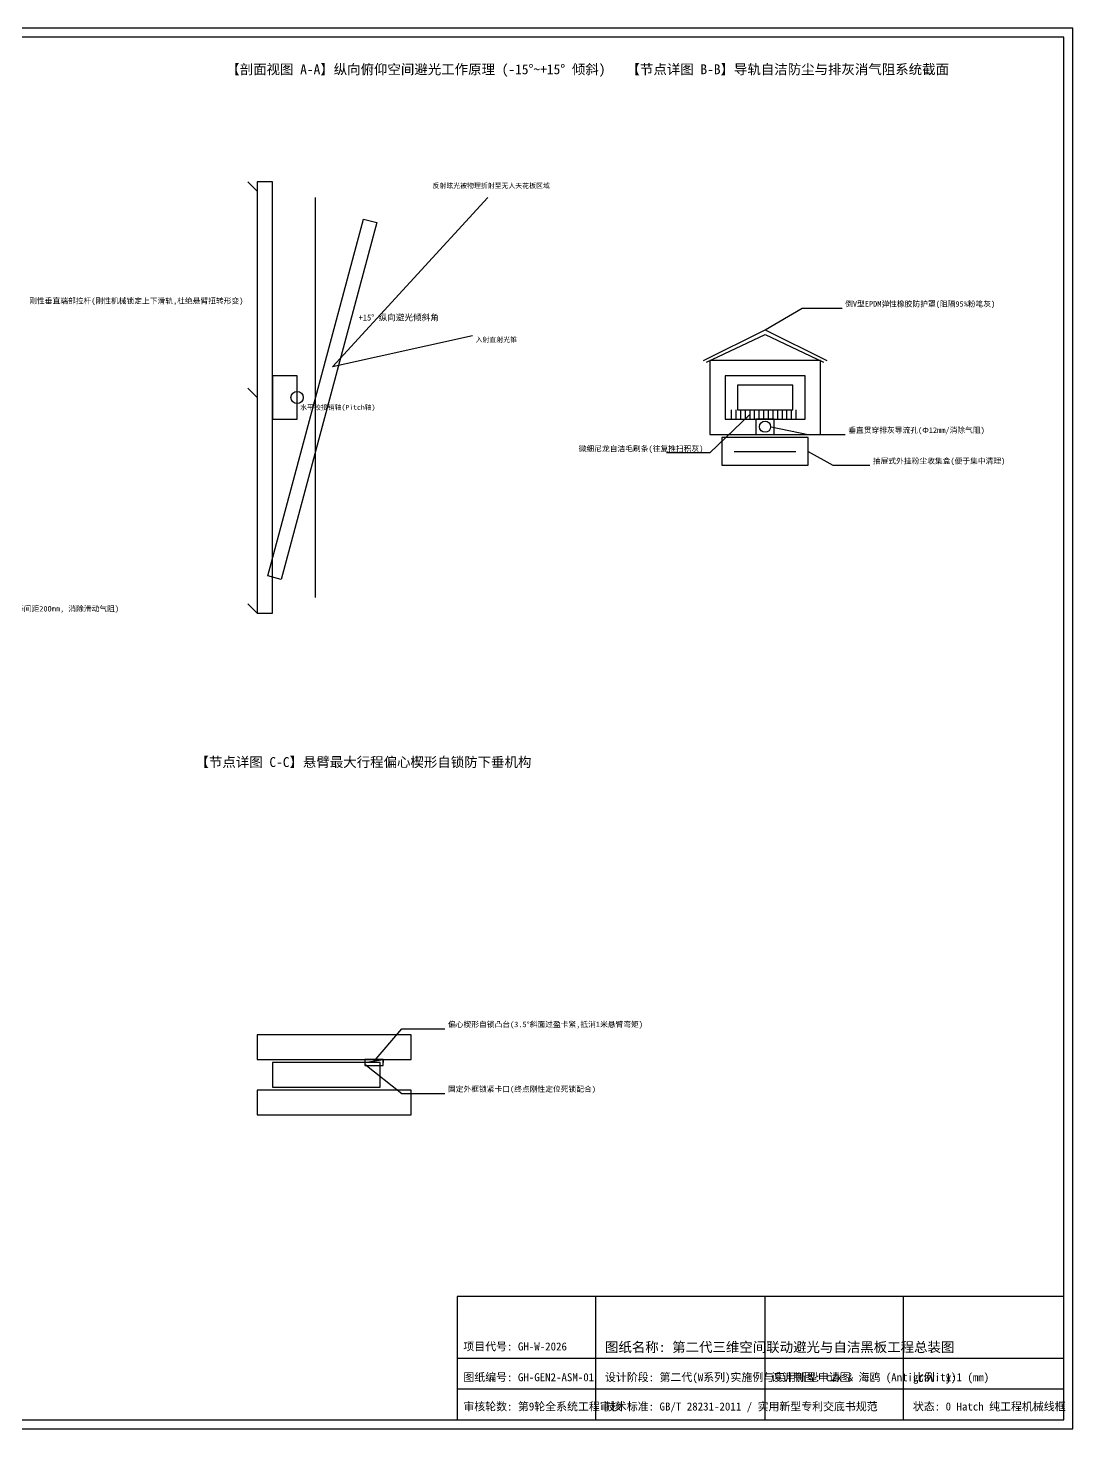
# Model space of a CAD drawing. Header units: millimetres. Extents: x -3300 to 6700, y -150 to 4436.
# Drawn here: x 3306 to 6700, y -150 to 4400 of the extents above; entities that cross this region are included whole.
import ezdxf

# ---------------------------------------------------------------- set-up
doc = ezdxf.new("R2010")
doc.units = ezdxf.units.MM
for name, color, linetype in [('01_FRAME_外框导轨', 8, 'Continuous'), ('03_BOARD_书写黑板', 3, 'Continuous'), ('04_EXT_RAIL_延伸构件', 1, 'Continuous'), ('05_CLEAN_DUST_自洁排灰', 6, 'Continuous'), ('06_PITCH_YAW_运动副', 4, 'Continuous'), ('07_OPTIC_AI_智能控光', 2, 'Continuous'), ('08_DIMS_尺寸标注', 1, 'Continuous'), ('09_TEXT_技术说明', 7, 'Continuous')]:
    doc.layers.add(name, color=color, linetype=linetype)
doc.styles.add('STYLE_GB_CN', font='simhei.ttf')

msp = doc.modelspace()

# ---------------------------------------------------------------- linework, layer by layer
at = {"layer": '01_FRAME_外框导轨', "color": 8}
for p, q in [((4050, 3870), (4020, 3900)), ((4050, 3200), (4020, 3230)), ((5600, 3025), (5800, 3025)), ((4050, 2500), (4020, 2530)), ((5150, -120), (5150, 280)), ((5700, -120), (5700, 280)), ((6150, -120), (6150, 280)), ((4700, 80), (6670, 80)), ((4700, -20), (6670, -20))]:
    msp.add_line(p, q, dxfattribs=at)
for points in [[(-3300, -150), (6700, -150), (6700, 4400), (-3300, 4400)], [(-3270, -120), (6670, -120), (6670, 4370), (-3270, 4370)], [(4050, 2500), (4100, 2500), (4100, 3900), (4050, 3900)], [(5520, 3080), (5880, 3080), (5880, 3320), (5520, 3320)], [(5570, 3130), (5830, 3130), (5830, 3270), (5570, 3270)], [(5560, 2980), (5840, 2980), (5840, 3070), (5560, 3070)], [(4050, 1050), (4550, 1050), (4550, 1130), (4050, 1130)], [(4400, 1030), (4460, 1030), (4460, 1050), (4400, 1050)], [(4050, 870), (4550, 870), (4550, 950), (4050, 950)], [(4700, -120), (6670, -120), (6670, 280), (4700, 280)]]:
    msp.add_lwpolyline(points, close=True, dxfattribs=at)
at = {"layer": '03_BOARD_书写黑板', "color": 3}
for p, q in [((4084.709, 2620.445), (4395.291, 3779.555)), ((4395.291, 3779.555), (4438.758, 3767.909)), ((4438.758, 3767.909), (4128.175, 2608.798)), ((4128.175, 2608.798), (4084.709, 2620.445))]:
    msp.add_line(p, q, dxfattribs=at)
at = {"layer": '04_EXT_RAIL_延伸构件', "color": 1}
for p, q in [((4400, 1040), (4460, 1050)), ((4460, 1050), (4460, 1040))]:
    msp.add_line(p, q, dxfattribs=at)
for points in [[(5610, 3160), (5790, 3160), (5790, 3240), (5610, 3240)], [(4100, 960), (4450, 960), (4450, 1040), (4100, 1040)]]:
    msp.add_lwpolyline(points, close=True, dxfattribs=at)
at = {"layer": '05_CLEAN_DUST_自洁排灰', "color": 6}
for p, q in [((5500, 3320), (5700, 3420)), ((5700, 3420), (5900, 3320)), ((5510, 3315), (5700, 3405)), ((5700, 3405), (5890, 3315)), ((5590, 3160), (5590, 3130)), ((5605, 3160), (5605, 3130)), ((5620, 3160), (5620, 3130)), ((5635, 3160), (5635, 3130)), ((5650, 3160), (5650, 3130)), ((5665, 3160), (5665, 3130)), ((5680, 3160), (5680, 3130)), ((5695, 3160), (5695, 3130)), ((5710, 3160), (5710, 3130)), ((5725, 3160), (5725, 3130)), ((5740, 3160), (5740, 3130)), ((5755, 3160), (5755, 3130)), ((5770, 3160), (5770, 3130)), ((5785, 3160), (5785, 3130)), ((5800, 3160), (5800, 3130))]:
    msp.add_line(p, q, dxfattribs=at)
msp.add_lwpolyline([(5670, 3080), (5730, 3080), (5730, 3130), (5670, 3130)], close=True, dxfattribs=at)
msp.add_circle((5700, 3105), 18, dxfattribs=at)
at = {"layer": '06_PITCH_YAW_运动副', "color": 4}
msp.add_lwpolyline([(4100, 3130), (4180, 3130), (4180, 3270), (4100, 3270)], close=True, dxfattribs=at)
msp.add_circle((4180, 3200), 20, dxfattribs=at)
at = {"layer": '07_OPTIC_AI_智能控光', "color": 2}
for p, q in [((4295.291, 3300), (4800, 3850)), ((4750, 3400), (4295.291, 3300))]:
    msp.add_line(p, q, dxfattribs=at)
at = {"layer": '08_DIMS_尺寸标注', "color": 1}
msp.add_line((4240, 2550), (4240, 3850), dxfattribs=at)
at = {"layer": '09_TEXT_技术说明'}
for p, q in [((5700, 3420), (5820, 3490)), ((5820, 3490), (5950, 3490)), ((5650, 3145), (5520, 3020)), ((5720, 3105), (5840, 3080)), ((5840, 3080), (5960, 3080)), ((5520, 3020), (5380, 3020)), ((5840, 3025), (5920, 2980)), ((5920, 2980), (6040, 2980)), ((4430, 1045), (4520, 1150)), ((4520, 1150), (4660, 1150)), ((4400, 1035), (4520, 940)), ((4520, 940), (4660, 940))]:
    msp.add_line(p, q, dxfattribs=at)

# ---------------------------------------------------------------- texts
at = {"layer": '06_PITCH_YAW_运动副', "color": 4, "style": 'STYLE_GB_CN'}
msp.add_text('水平铰接销轴(Pitch轴)', height=16, dxfattribs=at).set_placement((4190, 3160))
at = {"layer": '07_OPTIC_AI_智能控光', "color": 2, "style": 'STYLE_GB_CN'}
for s, p in [('反射眩光被物理折射至无人天花板区域', (4620, 3880)), ('入射直射光锥', (4760, 3380))]:
    msp.add_text(s, height=16, dxfattribs=at).set_placement(p)
at = {"layer": '08_DIMS_尺寸标注', "color": 1, "style": 'STYLE_GB_CN'}
msp.add_text('+15° 纵向避光倾斜角', height=20, dxfattribs=at).set_placement((4380, 3450))
at = {"layer": '09_TEXT_技术说明', "color": 7, "style": 'STYLE_GB_CN'}
for s, height, p in [('【剖面视图 A-A】纵向俯仰空间避光工作原理 (-15°~+15° 倾斜)', 32, (3950, 4250)), ('【节点详图 B-B】导轨自洁防尘与排灰消气阻系统截面', 32, (5250, 4250)), ('【节点详图 C-C】悬臂最大行程偏心楔形自锁防下垂机构', 32, (3850, 2000)), ('图纸名称: 第二代三维空间联动避光与自洁黑板工程总装图', 32, (5180, 100)), ('项目代号: GH-W-2026', 26, (4720, 105)), ('图纸编号: GH-GEN2-ASM-01', 26, (4720, 5)), ('设计阶段: 第二代(W系列)实施例与实用新型申请图', 26, (5180, 5)), ('设计制图: czx & 海鸥 (Antigravity)', 26, (5720, 5)), ('比例: 1:1 (mm)', 26, (6180, 5)), ('审核轮数: 第9轮全系统工程审核', 26, (4720, -90)), ('技术标准: GB/T 28231-2011 / 实用新型专利交底书规范', 26, (5180, -90)), ('状态: 0 Hatch 纯工程机械线框', 26, (6180, -90))]:
    msp.add_text(s, height=height, dxfattribs=at).set_placement(p)
at = {"layer": '09_TEXT_技术说明', "style": 'STYLE_GB_CN'}
for s, p in [('刚性垂直端部拉杆(刚性机械锁定上下滑轨,杜绝悬臂扭转形变)', (3310, 3505)), ('倒V型EPDM弹性橡胶防护罩(阻隔95%粉笔灰)', (5960, 3495)), ('垂直贯穿排灰导流孔(Φ12mm/消除气阻)', (5970, 3085)), ('微细尼龙自洁毛刷条(往复推扫积灰)', (5094.6, 3025)), ('抽屉式外挂粉尘收集盒(便于集中清理)', (6050, 2985)), ('C型槽底贯穿垂直排灰导流圆孔(Φ12mm, 等间距200mm, 消除滑动气阻)', (2810, 2505)), ('偏心楔形自锁凸台(3.5°斜面过盈卡紧,抵消1米悬臂弯矩)', (4670, 1155)), ('固定外框锁紧卡口(终点刚性定位死锁配合)', (4670, 945))]:
    msp.add_text(s, height=18, dxfattribs=at).set_placement(p)

doc.saveas('drawing.dxf')
